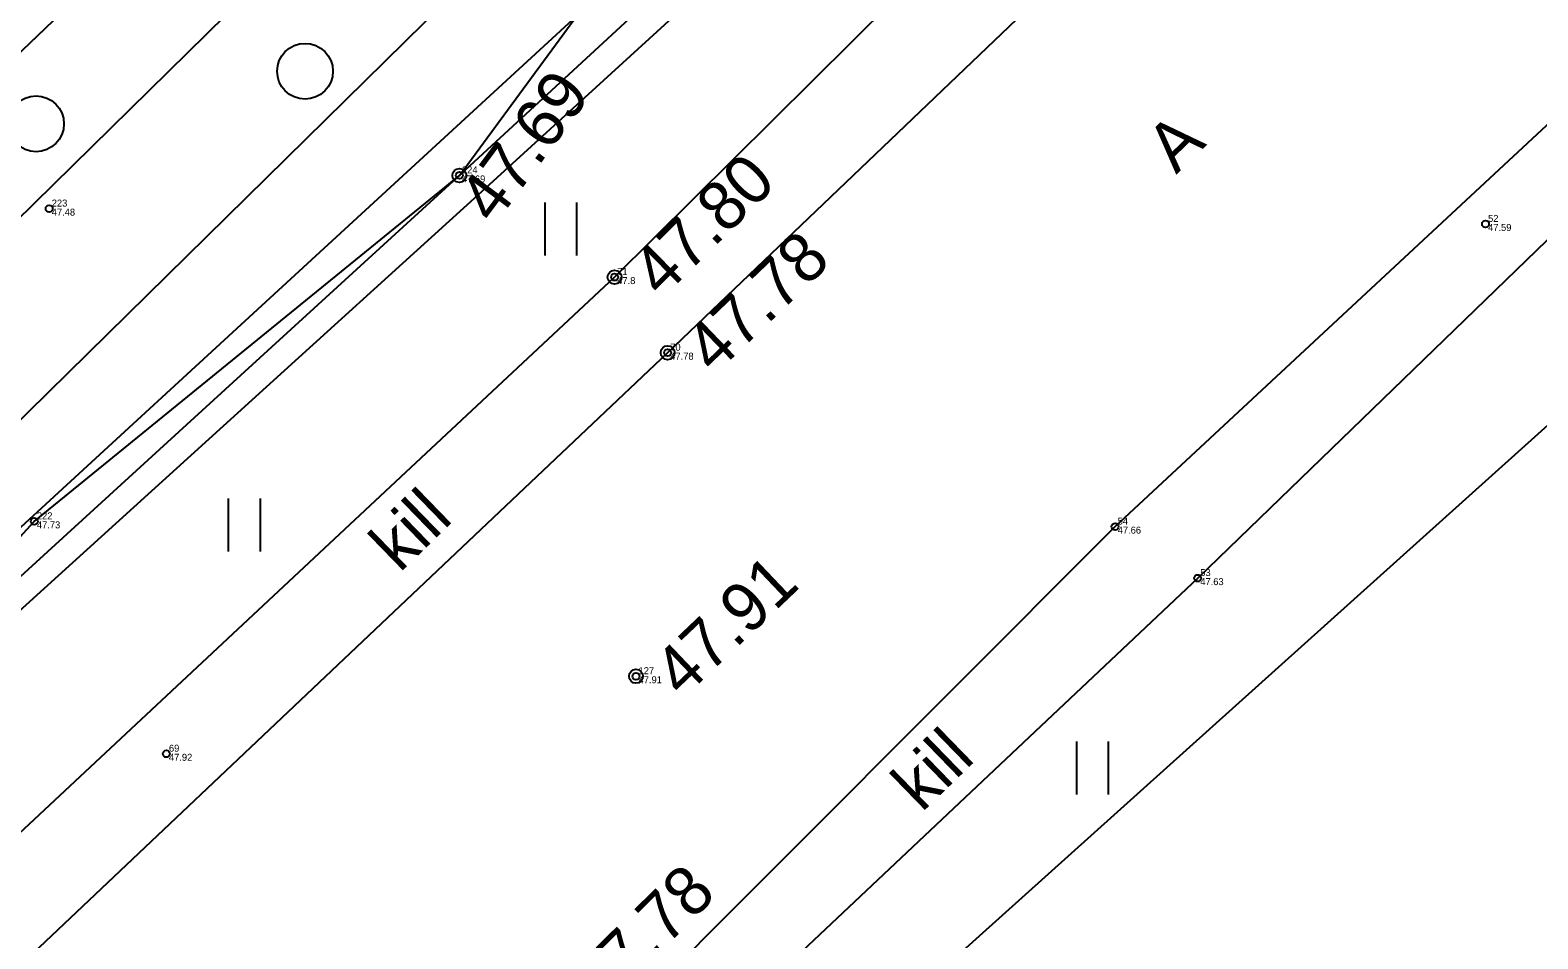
# Model space of a CAD drawing. Extents: x 641582 to 642191, y 6457495 to 6458263.
# Drawn here: x 641857.5 to 641879.11, y 6457941.32 to 6457954.35 of the extents above; entities that cross this region are included whole.
import ezdxf

# ---------------------------------------------------------------- set-up
doc = ezdxf.new("R2010")
doc.units = 0
for name, color, linetype in [('HALJASTUS', 7, 'Continuous'), ('KORGUS-EH2000', 7, 'Continuous'), ('KTRASS', 7, 'Continuous'), ('MOOTKORG-EH2000', 7, 'Continuous'), ('MOOTMPUNKT', 7, 'Continuous'), ('MOOTNR', 7, 'Continuous'), ('MOOTPIIR', 7, 'Continuous'), ('MPKAABEL', 7, 'Continuous'), ('PIIR', 7, 'Continuous'), ('SITRASS', 7, 'Continuous'), ('TEE', 7, 'Continuous'), ('VTRASS', 7, 'Continuous')]:
    doc.layers.add(name, color=color, linetype=linetype)

msp = doc.modelspace()

# ---------------------------------------------------------------- linework, layer by layer
at = {"layer": 'HALJASTUS'}
for p, q in [((641864.875, 6457951.884), (641864.875, 6457951.123)), ((641865.33, 6457951.884), (641865.33, 6457951.123)), ((641860.338, 6457947.638), (641860.338, 6457946.877)), ((641860.793, 6457947.638), (641860.793, 6457946.877)), ((641872.499, 6457944.152), (641872.499, 6457943.391)), ((641872.954, 6457944.152), (641872.954, 6457943.391))]:
    msp.add_line(p, q, dxfattribs=at)
msp.add_lwpolyline([(641843.261, 6457938.421), (641850.183, 6457939.247), (641857.557, 6457947.309), (641863.651, 6457952.27), (641869.953, 6457960.852), (641878.16, 6457974.899), (641873.329, 6457981.845), (641867.012, 6457988.863), (641861.032, 6457993.134), (641862.579, 6457995.595), (641864.431, 6457997.329), (641868.342, 6458004.62), (641877.041, 6458009.784), (641880.837, 6458001.257), (641883.618, 6457997.034)], dxfattribs=at)
for centre in [(641861.438, 6457953.764), (641857.582, 6457953.011)]:
    msp.add_circle(centre, 0.4, dxfattribs=at)
at = {"layer": 'KORGUS-EH2000'}
for centre in [(641863.651, 6457952.27), (641865.877, 6457950.812), (641866.637, 6457949.728), (641866.183, 6457945.088)]:
    msp.add_circle(centre, 0.1, dxfattribs=at)
at = {"layer": 'KTRASS'}
for points in [[(641853.021, 6457943.236), (641885.926, 6457973.506), (641890.35, 6457974.85)], [(641898.392, 6457965.893), (641895.988, 6457968.351), (641891.434, 6457973.081), (641890.283, 6457973.345), (641888.421, 6457972.954), (641885.585, 6457971.171), (641883.665, 6457969.963), (641874.072, 6457961.262), (641863.916, 6457951.987), (641853.573, 6457942.608), (641844.917, 6457934.067), (641837.688, 6457927.004)]]:
    msp.add_lwpolyline(points, dxfattribs=at)
at = {"layer": 'MOOTMPUNKT'}
for centre in [(641863.651, 6457952.27), (641857.77, 6457951.794), (641878.362, 6457951.574), (641865.877, 6457950.812), (641866.637, 6457949.728), (641857.557, 6457947.309), (641873.052, 6457947.234), (641874.236, 6457946.495), (641866.183, 6457945.088), (641859.45, 6457943.976)]:
    msp.add_circle(centre, 0.05, dxfattribs=at)
at = {"layer": 'MOOTPIIR'}
msp.add_lwpolyline([(641803.197, 6457967.698), (641816.358, 6457941.078), (641833.581, 6457931.897), (641845.188, 6457918.07), (641904.325, 6457971.227), (641933.775, 6458001.895), (641906.743, 6458059.431), (641878.035, 6458052.396), (641874.99, 6458051.661), (641863.29, 6458060.233), (641845.814, 6458058.158), (641811.147, 6458028.484), (641786.116, 6457997.771)], close=True, dxfattribs=at)
at = {"layer": 'MPKAABEL'}
msp.add_line((641835.228, 6457929.935), (641871.23, 6457965.305), dxfattribs=at)
at = {"layer": 'PIIR'}
msp.add_lwpolyline([(641899.61, 6458045.14), (641907.55, 6458019.77), (641907.28, 6458008.31), (641897.39, 6457992.37), (641844.56, 6457941.79), (641838.42, 6457948.61), (641799.16, 6457992.27), (641849.42, 6458044.11), (641879.85, 6458040.52), (641895.2, 6458044.11)], close=True, dxfattribs=at)
msp.add_lwpolyline([(641745.12, 6457873.14), (641773.52, 6457897.67), (641838.42, 6457948.61), (641844.56, 6457941.79), (641897.39, 6457992.37), (641916.12, 6457979.07), (641901.47, 6457961.35), (641823.71, 6457867.28)], dxfattribs=at)
at = {"layer": 'SITRASS'}
msp.add_lwpolyline([(641845.814, 6457937.417), (641864.864, 6457956.152), (641875.723, 6457967.36)], dxfattribs=at)
at = {"layer": 'TEE'}
for points in [[(641839.773, 6457924.52), (641853.167, 6457936.984), (641866.637, 6457949.728), (641879.634, 6457962.15), (641887.065, 6457969.344), (641897.548, 6457978.841), (641907.57, 6457989.267), (641909.893, 6457992.534), (641911.002, 6457997.368), (641911.311, 6457998.952), (641912.336, 6458002.749), (641912.171, 6458003.193), (641912.13, 6458004.192), (641912.592, 6458007.408), (641913.005, 6458010.748), (641913.076, 6458012.143), (641912.746, 6458014.216), (641912.783, 6458016.493), (641911.63, 6458023.127), (641910.658, 6458027.603), (641909.392, 6458032.053), (641905.157, 6458044.607), (641900.267, 6458057.843)], [(641838.853, 6457925.616), (641852.082, 6457937.926), (641865.877, 6457950.812), (641876.682, 6457961.533), (641878.691, 6457964.167), (641885.542, 6457970.84), (641896.148, 6457979.934), (641900.511, 6457985.096), (641905.195, 6457991.476), (641907.282, 6457993.652), (641909.905, 6457998.628), (641911.421, 6458002.978), (641911.532, 6458003.478), (641911.978, 6458004.161)], [(641843.828, 6457919.69), (641851.496, 6457926.754), (641857.509, 6457932.452), (641865.903, 6457940.068), (641873.052, 6457947.234), (641880.598, 6457954.252), (641883.993, 6457957.533), (641886.715, 6457960.112), (641887.855, 6457961.082), (641889.464, 6457961.413), (641893.017, 6457962.782), (641895.076, 6457963.438), (641895.775, 6457963.542)], [(641893.634, 6457961.617), (641892.935, 6457961.433), (641889.701, 6457960.308), (641886.714, 6457958.53), (641884.968, 6457957.086), (641881.739, 6457953.756), (641874.236, 6457946.495), (641866.478, 6457939.178), (641858.621, 6457931.562), (641852.153, 6457925.426), (641844.877, 6457918.44)]]:
    msp.add_lwpolyline(points, dxfattribs=at)
at = {"layer": 'VTRASS'}
msp.add_lwpolyline([(641853.426, 6457942.93), (641863.62, 6457952.243), (641873.669, 6457961.52), (641883.52, 6457970.47), (641886.62, 6457972.53), (641890.15, 6457974.29), (641891.44, 6457975.26), (641892.82, 6457976.62), (641897.39, 6457981.12), (641906.38, 6457990.58), (641923.491, 6458008.625), (641924.855, 6458010.062)], dxfattribs=at)

# ---------------------------------------------------------------- texts
at = {"layer": 'KORGUS-EH2000'}
for s, rotation, p in [(' 47.69', 53.4242, (641863.999, 6457951.339)), (' 47.80', 44.6631, (641866.369, 6457950.314)), (' 47.78', 43.7741, (641867.121, 6457949.223)), (' 47.91', 43.5446, (641866.665, 6457944.581)), (' 47.78', 44.6938, (641865.508, 6457940.118))]:
    msp.add_text(s, height=0.7, rotation=rotation, dxfattribs=at).set_placement(p)
at = {"layer": 'MOOTKORG-EH2000'}
for s, p in [(' 47.69', (641863.651, 6457952.17)), (' 47.48', (641857.77, 6457951.694)), (' 47.59', (641878.362, 6457951.474)), (' 47.8', (641865.877, 6457950.712)), (' 47.78', (641866.637, 6457949.628)), (' 47.73', (641857.557, 6457947.209)), (' 47.66', (641873.052, 6457947.134)), (' 47.63', (641874.236, 6457946.395)), (' 47.91', (641866.183, 6457944.988)), (' 47.92', (641859.45, 6457943.876))]:
    msp.add_text(s, height=0.1, dxfattribs=at).set_placement(p)
at = {"layer": 'MOOTNR'}
for s, p in [(' 224', (641863.651, 6457952.3)), (' 223', (641857.77, 6457951.824)), (' 52', (641878.362, 6457951.604)), (' 71', (641865.877, 6457950.842)), (' 70', (641866.637, 6457949.758)), (' 222', (641857.557, 6457947.339)), (' 54', (641873.052, 6457947.264)), (' 53', (641874.236, 6457946.525)), (' 127', (641866.183, 6457945.118)), (' 69', (641859.45, 6457944.006))]:
    msp.add_text(s, height=0.1, dxfattribs=at).set_placement(p)
at = {"layer": 'TEE'}
for s, p in [('A', (641873.928, 6457952.278)), ('kill', (641862.796, 6457946.563)), ('kill', (641870.28, 6457943.126))]:
    msp.add_text(s, height=0.7, rotation=44.1511, dxfattribs=at).set_placement(p)

doc.saveas('drawing.dxf')
